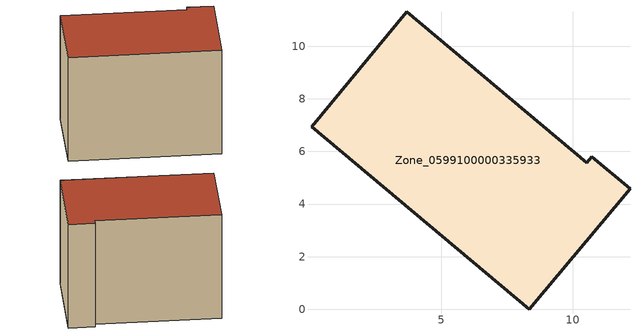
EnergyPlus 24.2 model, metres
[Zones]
Zone_0599100000335933
 floor ground (C_G): 0.07,6.94 3.69,11.31 10.53,5.57 10.72,5.8 12.18,4.58 8.35,0 z0
 wall outside (C_F): 12.18,4.58 10.72,5.8 10.53,5.57 3.69,11.31 0.07,6.94 8.35,0 12.18,4.58 z0:8.46
 roof outside (C_R): 3.69,11.31 0.07,6.94 8.35,0 12.18,4.58 10.72,5.8 10.53,5.57 z8.46
[BUILDING]
Pand.0599100000335933: North Axis=0; Terrain=City; Loads Convergence Tolerance Value=0.04; Temperature Convergence Tolerance Value=0.4; Solar Distribution=FullExterior; Maximum Number of Warmup Days=25; Minimum Number of Warmup Days=1
[Site:Location]
Rotterdam.The.Hague.AP_ZH_NLD Design_Conditions: Latitude=51.96; Longitude=4.45; Time Zone=1; Elevation=-4.5
[SITE:GROUNDTEMPERATURE:BUILDINGSURFACE]
18, 18, 18, 18, 18, 18, 18, 18, 18, 18, 18, 18
[MATERIAL] Thermal Absorptance=0.9; Solar Absorptance=0.7; Visible Absorptance=0.7
Name | Roughness | Thickness | Conductivity | Density | Specific Heat
G.TC.1975-1991 | MediumSmooth | 0.15 | 0.288461 | 540 | 1210
F.TC.1975-1991 | Rough | 0.3 | 0.230769 | 1920 | 840
R.TC.1975-1991 | MediumRough | 0.2 | 0.153846 | 1500 | 1000
[CONSTRUCTION]
C_G: G.TC.1975-1991
C_F: F.TC.1975-1991
C_R: R.TC.1975-1991
[ZONE]
Zone_0599100000335933: Type=1; Multiplier=1; Ceiling Height=Autocalculate; Volume=Autocalculate; Floor Area=autocalculate; Part of Total Floor Area=Yes
[ZONEINFILTRATION:DESIGNFLOWRATE]
Infil_Zone_0599100000335933: Zone or ZoneList or Space or SpaceList=Zone_0599100000335933; Schedule=AlwaysOn; Design Flow Rate Calculation Method=Flow/Area; Flow Rate per Floor Area=0.003; Constant Term Coefficient=1; Temperature Term Coefficient=0; Velocity Term Coefficient=0; Velocity Squared Term Coefficient=0
[HVACTEMPLATE:ZONE:IDEALLOADSAIRSYSTEM]
Zone_0599100000335933: Maximum Heating Supply Air Temperature=50; Minimum Cooling Supply Air Temperature=13; Maximum Heating Supply Air Humidity Ratio=0.0156; Minimum Cooling Supply Air Humidity Ratio=0.0077; Heating Limit=NoLimit; Cooling Limit=NoLimit; Dehumidification Control Type=ConstantSensibleHeatRatio; Cooling Sensible Heat Ratio=0.7; Dehumidification Setpoint=60; Humidification Control Type=None; Humidification Setpoint=30; Outdoor Air Method=None; Outdoor Air Flow Rate per Person=0.00944; Outdoor Air Flow Rate per Zone Floor Area=0; Outdoor Air Flow Rate per Zone=0; Demand Controlled Ventilation Type=None; Outdoor Air Economizer Type=NoEconomizer; Heat Recovery Type=None; Sensible Heat Recovery Effectiveness=0.7; Latent Heat Recovery Effectiveness=0.65
[ZONECONTROL:THERMOSTAT]
ThermostatControl_Zone_0599100000335933: Zone or ZoneList=Zone_0599100000335933; Control Type Schedule=DualSetpointControlType; Control 1=Thermostat_Zone_0599100000335933; Temperature Difference Between Cutout And Setpoint=0
[THERMOSTATSETPOINT:DUALSETPOINT]
Thermostat_Zone_0599100000335933: Heating Setpoint Temperature Schedule=HeatingSetpoint_Zone_0599100000335933; Cooling Setpoint Temperature Schedule=CoolingSetpoint_Zone_0599100000335933
[SCHEDULE:COMPACT]
HeatingSetpoint_Zone_0599100000335933: Through: 12/31, For: AllDays, Until: 24:00, 21
CoolingSetpoint_Zone_0599100000335933: Through: 12/31, For: AllDays, Until: 24:00, 24
DualSetpointControlType: Through: 12/31, For: AllDays, Until: 24:00, 4
AlwaysOn: Through: 12/31, For: AllDays, Until: 24:00, 1
